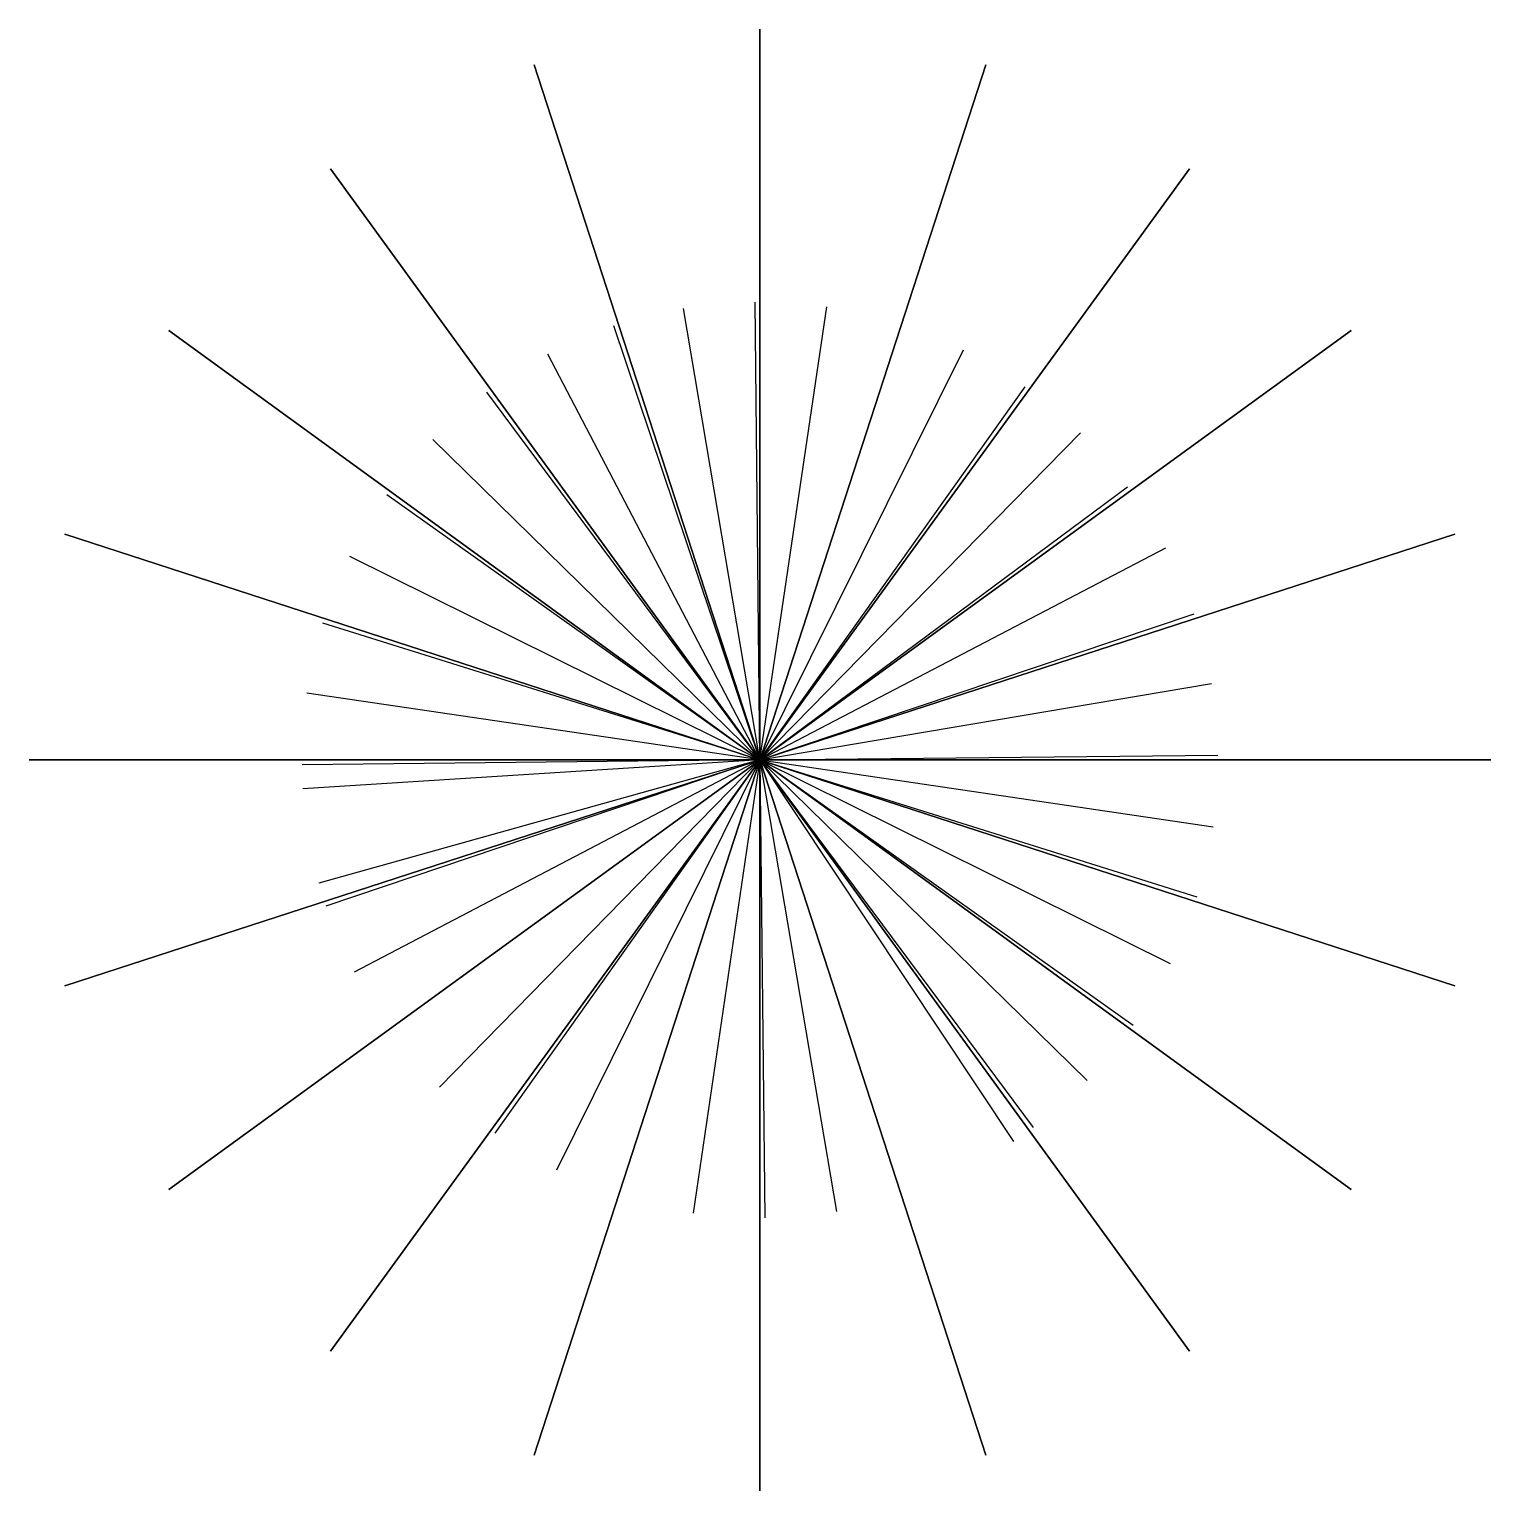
# Model space of a CAD drawing. Extents: x 236.28 to 236.923, y 106.463 to 107.107.
import ezdxf

# ---------------------------------------------------------------- set-up
doc = ezdxf.new("R2010")
doc.units = 0
doc.header["$MEASUREMENT"] = 0
doc.layers.get('0').update_dxf_attribs({"linetype": 'CONTINUOUS'})
doc.layers.add('01', color=1, linetype='CONTINUOUS')

# ---------------------------------------------------------------- blocks, each defined once
blk = doc.blocks.new('PLANTA02')
at = {"layer": '01'}
for p, q in [((0.02106, 0.32866), (0.02106, -0.31464)), ((0.02106, -0.31464), (0.02106, 0.32866)), ((-0.07834, -0.2989), (0.12045, 0.31292)), ((0.12045, 0.31292), (-0.07834, -0.2989)), ((-0.07834, 0.31292), (0.12045, -0.2989)), ((0.12045, -0.2989), (-0.07834, 0.31292)), ((-0.168, 0.26723), (0.21012, -0.25321)), ((-0.168, -0.25321), (0.21012, 0.26723)), ((0.21012, -0.25321), (-0.168, 0.26723)), ((0.21012, 0.26723), (-0.168, -0.25321)), ((0.02106, 0.00701), (0.01894, 0.20858)), ((0.02106, 0.00701), (0.0505, 0.20643)), ((0.02106, 0.00701), (-0.01257, 0.20576)), ((0.02106, 0.00701), (-0.01257, 0.20576)), ((-0.23916, 0.19607), (0.28128, -0.18205)), ((0.28128, -0.18205), (-0.23916, 0.19607)), ((-0.23916, -0.18205), (0.28128, 0.19607)), ((0.28128, 0.19607), (-0.23916, -0.18205)), ((0.02106, 0.00701), (-0.04324, 0.19806)), ((0.02106, 0.00701), (0.11068, 0.18757)), ((0.02106, 0.00701), (0.11068, 0.18757)), ((0.02106, 0.00701), (-0.07234, 0.18564)), ((0.02106, 0.00701), (-0.09913, 0.16884)), ((0.02106, 0.00701), (0.13782, 0.17133)), ((0.02106, 0.00701), (-0.12297, 0.14804)), ((0.02106, 0.00701), (-0.12297, 0.14804)), ((0.02106, 0.00701), (0.16209, 0.15104)), ((0.02106, 0.00701), (-0.14325, 0.12377)), ((0.02106, 0.00701), (0.18288, 0.1272)), ((-0.28485, 0.10641), (0.32697, -0.09238)), ((0.32697, -0.09238), (-0.28485, 0.10641)), ((-0.28485, -0.09238), (0.32697, 0.10641)), ((0.32697, 0.10641), (-0.28485, -0.09238)), ((0.02106, 0.00701), (-0.1595, 0.09663)), ((0.02106, 0.00701), (0.19969, 0.10041)), ((0.02106, 0.00701), (0.19969, 0.10041)), ((0.02106, 0.00701), (0.2121, 0.07131)), ((0.02106, 0.00701), (-0.17129, 0.06728)), ((0.02106, 0.00701), (0.21981, 0.04064)), ((0.02106, 0.00701), (-0.17835, 0.03645)), ((0.02106, 0.00701), (-0.17835, 0.03645)), ((-0.30059, 0.00701), (0.34271, 0.00701)), ((0.34271, 0.00701), (-0.30059, 0.00701)), ((0.02106, 0.00701), (-0.1805, 0.00489)), ((0.02106, 0.00701), (-0.18012, -0.00565)), ((0.02106, 0.00701), (-0.17309, -0.0472)), ((0.02106, 0.00701), (-0.16998, -0.05729)), ((0.02106, 0.00701), (-0.15757, -0.08638)), ((0.02106, 0.00701), (-0.15757, -0.08638)), ((0.02106, 0.00701), (-0.11997, -0.13701)), ((0.02106, 0.00701), (-0.0957, -0.1573)), ((0.02106, 0.00701), (-0.06856, -0.17354)), ((0.02106, 0.00701), (-0.06856, -0.17354)), ((0.02106, 0.00701), (-0.00838, -0.1924)), ((0.02106, 0.00701), (0.22262, 0.00913)), ((0.02106, 0.00701), (0.13261, -0.16088)), ((0.02106, 0.00701), (0.14125, -0.15481)), ((0.02106, 0.00701), (0.05468, -0.19174)), ((0.02106, 0.00701), (0.02318, -0.19455)), ((0.02106, 0.00701), (0.22047, -0.02243)), ((0.02106, 0.00701), (0.16508, -0.13402)), ((0.02106, 0.00701), (0.18537, -0.10975)), ((0.02106, 0.00701), (0.16508, -0.13402)), ((0.02106, 0.00701), (0.22047, -0.02243)), ((0.02106, 0.00701), (0.21341, -0.05326)), ((0.02106, 0.00701), (0.20161, -0.08261))]:
    blk.add_line(p, q, dxfattribs=at)

msp = doc.modelspace()

# ---------------------------------------------------------------- block references
msp.add_blockref('PLANTA02', (236.58012, 106.77803))

doc.saveas('drawing.dxf')
